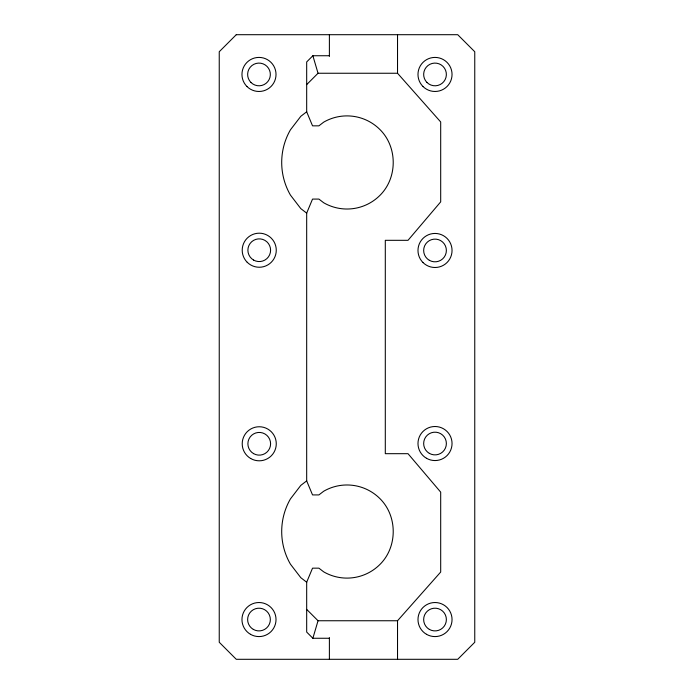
<?xml version="1.0" encoding="UTF-8"?>
<svg xmlns="http://www.w3.org/2000/svg" width="694" height="694" viewBox="0 0 694 694"><rect width="100%" height="100%" fill="white"/><g stroke="black" fill="none" stroke-linecap="round" stroke-linejoin="round"><path stroke-width="1.04" d="M329.39 638.263L312.873 638.263L318.034 620.748L306.679 609.393M397.532 659.3L397.532 620.748L440.69 572.038L440.69 492.133L408.011 453.685L385.3 453.685L385.3 240.315L408.011 240.315L440.69 201.867L440.69 121.962L397.532 73.252L397.532 34.7M329.39 55.737L312.873 55.737L306.679 61.94L306.679 111.795L312.534 125.84L318.902 125.84L323.716 122.135A46.559 46.559 0 0 1 379.922 129.535C397.653 147.05 397.653 177.872 379.922 195.387A46.559 46.559 0 0 1 323.716 202.778L318.902 199.083L312.534 199.083L306.679 213.119L306.679 480.881L312.534 494.917L318.902 494.917L323.716 491.222A46.559 46.559 0 0 1 379.922 498.613C397.653 516.128 397.653 546.95 379.922 564.465A46.559 46.559 0 0 1 323.716 571.865L318.902 568.16L312.534 568.16L306.679 582.205L306.679 632.061L312.873 638.263M306.679 84.607L318.034 73.252L397.532 73.252M306.739 111.743L300.823 116.288L290.448 129.813A65.297 65.297 0 0 0 290.448 195.109L300.823 208.634L306.739 213.171M306.739 480.829L300.823 485.366L290.448 498.891A65.297 65.297 0 0 0 290.448 564.187L300.823 577.712L306.739 582.257M318.034 620.748L397.532 620.748M312.873 55.737L318.034 73.252M329.39 34.7L329.39 56.361M329.39 637.639L329.39 659.3M236.272 34.7L219.243 51.738L219.243 642.262L236.272 659.3L457.728 659.3L474.757 642.262L474.757 51.738L457.728 34.7L236.272 34.7M422.967 86.49A17.038 17.038 0 0 0 451.464 78.856A17.038 17.038 0 0 0 430.601 57.992A17.038 17.038 0 0 0 422.967 86.49M246.943 86.49A17.038 17.038 0 0 0 275.44 78.856A17.038 17.038 0 0 0 254.577 57.992A17.038 17.038 0 0 0 246.943 86.49M426.983 82.473A11.356 11.356 0 0 0 445.982 77.39A11.356 11.356 0 0 0 432.076 63.475A11.356 11.356 0 0 0 426.983 82.473M422.967 262.514A17.038 17.038 0 0 0 451.464 254.88A17.038 17.038 0 0 0 430.601 234.017A17.038 17.038 0 0 0 422.967 262.514M429.334 260.302A11.356 11.356 0 0 0 446.372 250.473A11.356 11.356 0 0 0 429.334 240.636A11.356 11.356 0 0 0 429.334 260.302M247.194 262.263A17.038 17.038 0 0 0 275.692 254.629A17.038 17.038 0 0 0 254.828 233.765A17.038 17.038 0 0 0 247.194 262.263M253.562 260.05A11.356 11.356 0 0 0 270.599 250.222A11.356 11.356 0 0 0 253.562 240.384A11.356 11.356 0 0 0 253.562 260.05M250.959 82.473A11.356 11.356 0 0 0 269.957 77.39A11.356 11.356 0 0 0 256.051 63.475A11.356 11.356 0 0 0 250.959 82.473M253.562 453.616A11.356 11.356 0 0 0 270.599 443.778A11.356 11.356 0 0 0 253.562 433.95A11.356 11.356 0 0 0 253.562 453.616M253.31 629.389A11.356 11.356 0 0 0 270.348 619.551A11.356 11.356 0 0 0 253.31 609.714A11.356 11.356 0 0 0 253.31 629.389M429.334 453.364A11.356 11.356 0 0 0 446.372 443.527A11.356 11.356 0 0 0 429.334 433.698A11.356 11.356 0 0 0 429.334 453.364M429.334 629.389A11.356 11.356 0 0 0 446.372 619.551A11.356 11.356 0 0 0 429.334 609.714A11.356 11.356 0 0 0 429.334 629.389M426.498 634.307A17.038 17.038 0 0 0 452.046 619.551A17.038 17.038 0 0 0 426.498 604.804A17.038 17.038 0 0 0 426.498 634.307M250.473 634.307A17.038 17.038 0 0 0 276.021 619.551A17.038 17.038 0 0 0 250.473 604.804A17.038 17.038 0 0 0 250.473 634.307M426.498 458.283A17.038 17.038 0 0 0 452.046 443.527A17.038 17.038 0 0 0 426.498 428.779A17.038 17.038 0 0 0 426.498 458.283M250.725 458.534A17.038 17.038 0 0 0 276.273 443.778A17.038 17.038 0 0 0 250.725 429.031A17.038 17.038 0 0 0 250.725 458.534"/></g></svg>
